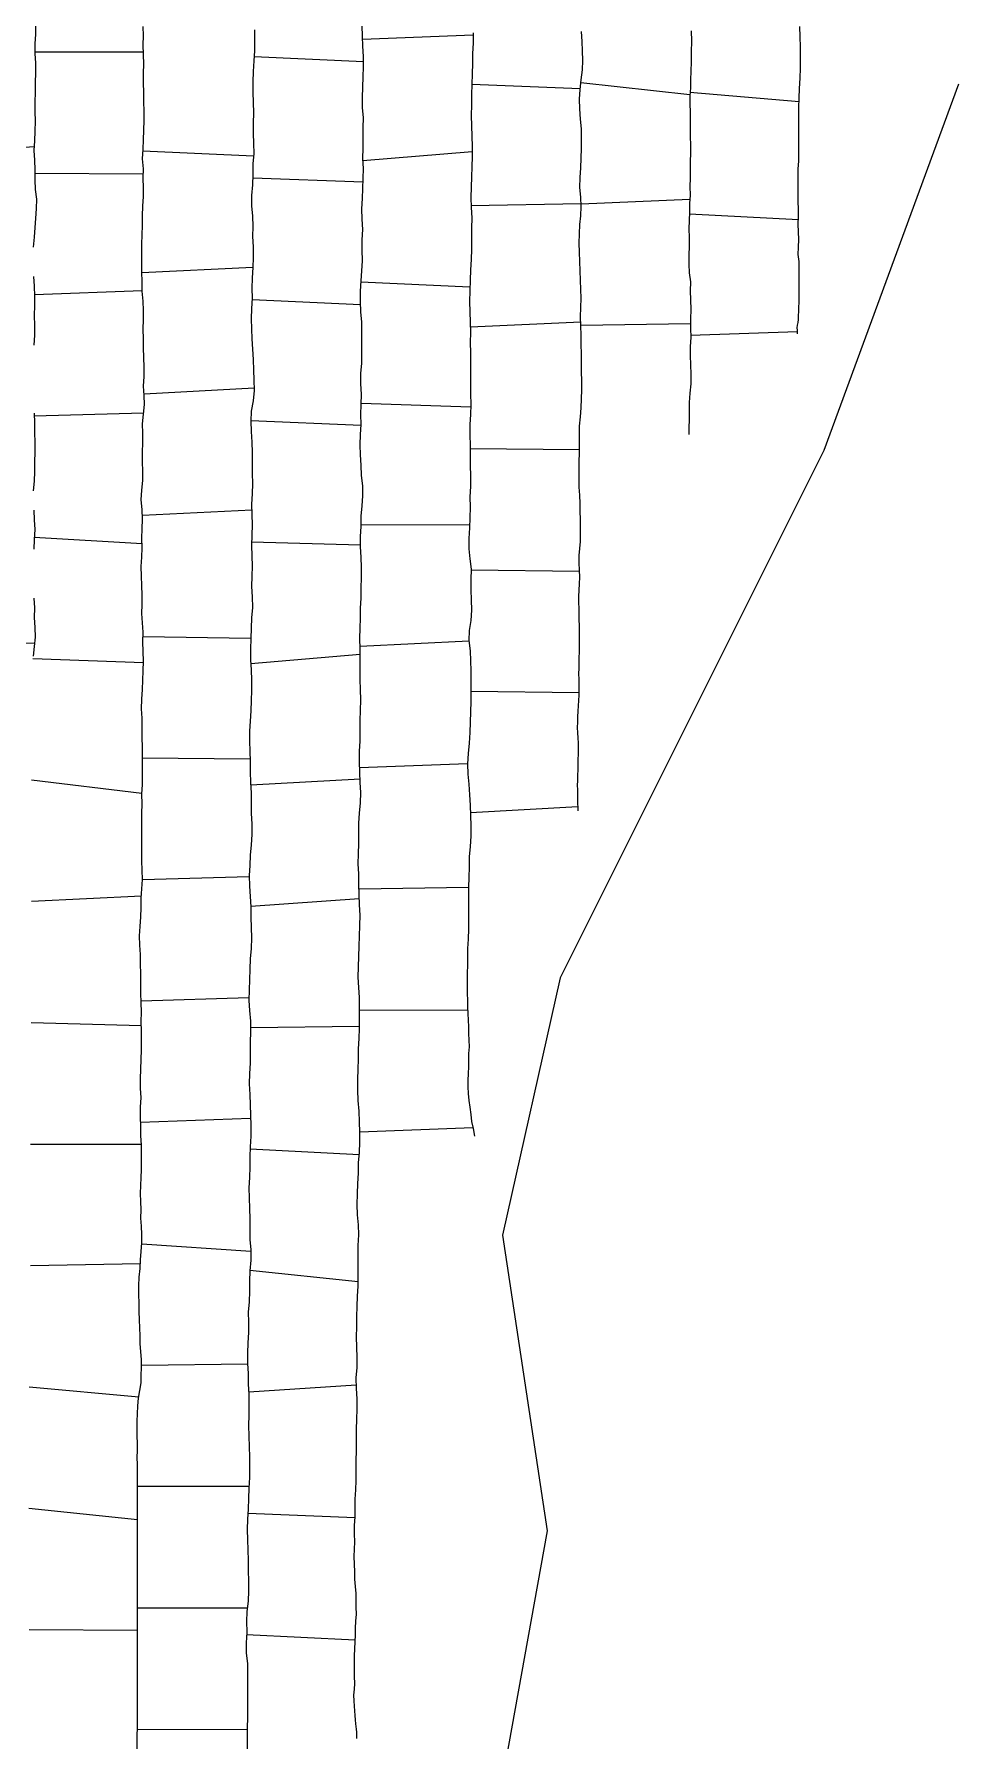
# Model space of a CAD drawing. Extents: x 703186 to 703989, y 1560402 to 1561368.
# Drawn here: x 703455.9 to 703493.7, y 1560793.9 to 1560864.2 of the extents above; entities that cross this region are included whole.
import ezdxf

# ---------------------------------------------------------------- set-up
doc = ezdxf.new("R2010")
doc.units = 0
for name, color, linetype in [('10124_2002_REAL', 30, 'Continuous'), ('AGROCAD PLL', 7, 'Continuous'), ('PANTE_2002', 7, 'Continuous')]:
    doc.layers.add(name, color=color, linetype=linetype)

msp = doc.modelspace()

# ---------------------------------------------------------------- linework, layer by layer
at = {"layer": '10124_2002_REAL'}
for points in [[(703455.9645, 1560864.5655), (703455.9683, 1560864.1531), (703455.9384, 1560863.7509), (703455.9381, 1560863.3637), (703455.9596, 1560862.9588), (703455.9608, 1560862.5597), (703455.9531, 1560862.1611), (703455.9514, 1560861.7663), (703455.9371, 1560861.359), (703455.9404, 1560860.9694), (703455.9517, 1560860.57), (703455.9312, 1560860.1648), (703455.9258, 1560859.761), (703455.8994, 1560859.3679), (703455.9254, 1560858.97), (703455.9328, 1560858.5723), (703455.9303, 1560858.1664), (703455.9445, 1560857.762), (703456.0034, 1560857.3689), (703455.9891, 1560856.9751), (703455.9657, 1560856.5707), (703455.9407, 1560856.2009), (703455.9134, 1560855.7995), (703455.8707, 1560855.3931)], [(703460.1302, 1560761.3407), (703460.1637, 1560805.3044), (703460.142, 1560805.5907), (703460.162, 1560805.8818), (703460.1634, 1560806.1756), (703460.1424, 1560806.4749), (703460.1423, 1560806.7846), (703460.1512, 1560807.0849), (703460.1612, 1560807.3952), (703460.1804, 1560807.7126), (703460.2056, 1560808.0304), (703460.2648, 1560808.351), (703460.3194, 1560808.6602), (703460.3165, 1560808.9693), (703460.3233, 1560809.2942), (703460.3201, 1560809.6179), (703460.3008, 1560809.9436), (703460.2684, 1560810.2792), (703460.27, 1560810.601), (703460.259, 1560810.9293), (703460.2391, 1560811.2618), (703460.2373, 1560811.5979), (703460.2303, 1560811.9421), (703460.2173, 1560812.3013), (703460.2183, 1560812.6562), (703460.2358, 1560813.0135), (703460.2672, 1560813.3699), (703460.2893, 1560813.7216), (703460.3159, 1560814.074), (703460.3398, 1560814.4209), (703460.3446, 1560814.7647), (703460.3216, 1560815.1044), (703460.3058, 1560815.4436), (703460.3079, 1560815.7782), (703460.2979, 1560816.1203), (703460.2898, 1560816.4518), (703460.2987, 1560816.7798), (703460.3146, 1560817.1074), (703460.3253, 1560817.4303), (703460.322, 1560817.7498), (703460.3207, 1560818.0917), (703460.3252, 1560818.4512), (703460.3039, 1560818.8215), (703460.2944, 1560819.2135), (703460.2789, 1560819.6145), (703460.2878, 1560820.011), (703460.3079, 1560820.399), (703460.2899, 1560820.7789), (703460.2807, 1560821.1686), (703460.2961, 1560821.5662), (703460.3124, 1560821.9662), (703460.329, 1560822.359), (703460.3249, 1560822.7422), (703460.328, 1560823.138), (703460.3183, 1560823.5272), (703460.321, 1560823.9207), (703460.3143, 1560824.3172), (703460.3029, 1560824.698), (703460.2957, 1560825.0929), (703460.2946, 1560825.4997), (703460.2901, 1560825.8949), (703460.2853, 1560826.2851), (703460.2592, 1560826.6677), (703460.24, 1560827.056), (703460.2689, 1560827.4392), (703460.304, 1560827.8318), (703460.3071, 1560828.2096), (703460.3157, 1560828.5991), (703460.3399, 1560828.9898), (703460.3641, 1560829.3716), (703460.3536, 1560829.7562), (703460.3356, 1560830.1442), (703460.3422, 1560830.5262), (703460.3444, 1560830.919), (703460.3414, 1560831.3042), (703460.3335, 1560831.6917), (703460.3454, 1560832.0901), (703460.3496, 1560832.4825), (703460.3436, 1560832.8825), (703460.3697, 1560833.2765), (703460.3709, 1560833.6561), (703460.3701, 1560834.0551), (703460.3734, 1560834.4398), (703460.3681, 1560834.8229), (703460.3507, 1560835.2172), (703460.3552, 1560835.6143), (703460.3512, 1560836.0062), (703460.3301, 1560836.4004), (703460.3433, 1560836.7991), (703460.3675, 1560837.1888), (703460.3778, 1560837.5698), (703460.3918, 1560837.962), (703460.4051, 1560838.3623), (703460.3884, 1560838.7595), (703460.3851, 1560839.1586), (703460.391, 1560839.5498), (703460.3613, 1560839.9377), (703460.3362, 1560840.3186), (703460.3479, 1560840.6928), (703460.3498, 1560841.0776), (703460.3453, 1560841.469), (703460.3219, 1560841.8602), (703460.3082, 1560842.248), (703460.3389, 1560842.6385), (703460.3512, 1560843.0251), (703460.3426, 1560843.4192), (703460.3576, 1560843.8067), (703460.3686, 1560844.2034), (703460.3501, 1560844.5962), (703460.3138, 1560844.9984), (703460.3371, 1560845.3961), (703460.3861, 1560845.7902), (703460.3766, 1560846.1717), (703460.3632, 1560846.5624), (703460.3745, 1560846.9506), (703460.3861, 1560847.3451), (703460.3859, 1560847.7401), (703460.3714, 1560848.1272), (703460.4079, 1560848.5182), (703460.4565, 1560848.9139), (703460.4362, 1560849.2924), (703460.4148, 1560849.6761), (703460.4311, 1560850.0674), (703460.4372, 1560850.4572), (703460.4241, 1560850.8502), (703460.4153, 1560851.2436), (703460.4037, 1560851.6247), (703460.3935, 1560852.017), (703460.41, 1560852.4192), (703460.4087, 1560852.783), (703460.3925, 1560853.1697), (703460.3574, 1560853.5771), (703460.3523, 1560853.9743), (703460.3339, 1560854.3656), (703460.3397, 1560854.7523), (703460.3464, 1560855.1333), (703460.3386, 1560855.5172), (703460.3527, 1560855.8978), (703460.3707, 1560856.2862), (703460.3676, 1560856.682), (703460.3775, 1560857.0826), (703460.4041, 1560857.4753), (703460.4079, 1560857.8357), (703460.4004, 1560858.2291), (703460.4023, 1560858.6159), (703460.3735, 1560859.0189), (703460.3908, 1560859.4191), (703460.4104, 1560859.8086), (703460.4236, 1560860.21), (703460.44, 1560860.6069), (703460.4366, 1560860.99), (703460.421, 1560861.3723), (703460.4235, 1560861.7546), (703460.4147, 1560862.1525), (703460.4081, 1560862.5491), (703460.4189, 1560862.9233), (703460.4027, 1560863.3169), (703460.3988, 1560863.7097), (703460.4048, 1560864.09), (703460.3992, 1560864.4728)], [(703464.9773, 1560864.3255), (703464.976, 1560863.8946), (703464.9719, 1560863.4739), (703464.9526, 1560863.0517), (703464.9263, 1560862.6198), (703464.9039, 1560862.1942), (703464.9132, 1560861.7716), (703464.9284, 1560861.3478), (703464.9334, 1560860.9199), (703464.9179, 1560860.4965), (703464.918, 1560860.0806), (703464.9423, 1560859.6591), (703464.9451, 1560859.2404), (703464.9159, 1560858.8181), (703464.9091, 1560858.3825), (703464.8939, 1560857.9544), (703464.8484, 1560857.5171), (703464.8546, 1560857.0863), (703464.8899, 1560856.6722), (703464.9035, 1560856.2452), (703464.9021, 1560855.8288), (703464.9175, 1560855.4008), (703464.9287, 1560854.9713), (703464.9063, 1560854.5466), (703464.8831, 1560854.1215), (703464.8698, 1560853.6889), (703464.8807, 1560853.2883), (703464.8608, 1560852.8599), (703464.8383, 1560852.4428), (703464.8593, 1560852.0337), (703464.8743, 1560851.6174), (703464.9002, 1560851.1994), (703464.9229, 1560850.7627), (703464.9392, 1560850.3317), (703464.9517, 1560849.9286), (703464.9629, 1560849.4888), (703464.9201, 1560849.0731), (703464.841, 1560848.6475), (703464.8239, 1560848.2286), (703464.8364, 1560847.8008), (703464.8622, 1560847.3721), (703464.8816, 1560846.9471), (703464.8844, 1560846.5167), (703464.8835, 1560846.078), (703464.8933, 1560845.6596), (703464.8765, 1560845.2389), (703464.8518, 1560844.8159), (703464.8729, 1560844.3954), (703464.8888, 1560843.9678), (703464.8674, 1560843.5415), (703464.856, 1560843.1165), (703464.8623, 1560842.6887), (703464.876, 1560842.2647), (703464.8726, 1560841.8506), (703464.8588, 1560841.4265), (703464.885, 1560840.9997), (703464.8996, 1560840.5633), (703464.8519, 1560840.1407), (703464.839, 1560839.7157), (703464.8237, 1560839.2827), (703464.8122, 1560838.8531), (703464.8113, 1560838.4117), (703464.8453, 1560838.003), (703464.8538, 1560837.5736), (703464.8532, 1560837.1469), (703464.8428, 1560836.7352), (703464.8322, 1560836.3107), (703464.7983, 1560835.886), (703464.7733, 1560835.4709), (703464.7775, 1560835.0611), (703464.7864, 1560834.6538), (703464.7938, 1560834.2305), (703464.7957, 1560833.805), (703464.8205, 1560833.3649), (703464.8441, 1560832.935), (703464.8455, 1560832.5057), (703464.8429, 1560832.0857), (703464.8683, 1560831.6587), (703464.8689, 1560831.229), (703464.8412, 1560830.8026), (703464.8052, 1560830.375), (703464.7855, 1560829.954), (703464.7635, 1560829.5319), (703464.7708, 1560829.0954), (703464.7985, 1560828.6799), (703464.8295, 1560828.2446), (703464.8306, 1560827.8179), (703464.8399, 1560827.4007), (703464.8586, 1560826.9681), (703464.8399, 1560826.5408), (703464.7942, 1560826.1134), (703464.7902, 1560825.6799), (703464.7693, 1560825.2516), (703464.7529, 1560824.8303), (703464.7496, 1560824.4016), (703464.774, 1560823.9774), (703464.8079, 1560823.5409), (703464.8138, 1560823.0992), (703464.7971, 1560822.6737), (703464.7947, 1560822.245), (703464.7973, 1560821.8233), (703464.7729, 1560821.3853), (703464.7592, 1560820.9619), (703464.7824, 1560820.5306), (703464.7992, 1560820.1029), (703464.8104, 1560819.6748), (703464.8214, 1560819.2484), (703464.8255, 1560818.816), (703464.8015, 1560818.3792), (703464.7803, 1560817.9576), (703464.7813, 1560817.5475), (703464.769, 1560817.1115), (703464.7478, 1560816.693), (703464.7546, 1560816.2763), (703464.7782, 1560815.8416), (703464.7921, 1560815.4125), (703464.7843, 1560814.9911), (703464.7811, 1560814.5676), (703464.8273, 1560814.1424), (703464.8344, 1560813.7112), (703464.7894, 1560813.2776), (703464.7737, 1560812.849), (703464.7743, 1560812.4302), (703464.756, 1560812.0006), (703464.7171, 1560811.5761), (703464.7268, 1560811.1626), (703464.7377, 1560810.7345), (703464.7081, 1560810.3094), (703464.6911, 1560809.8846), (703464.697, 1560809.462), (703464.7185, 1560809.0431), (703464.7209, 1560808.6126), (703464.7471, 1560808.1933), (703464.7427, 1560807.7651), (703464.7396, 1560807.329), (703464.7307, 1560806.9024), (703464.741, 1560806.4747), (703464.7577, 1560806.0363), (703464.7704, 1560805.6152), (703464.7786, 1560805.1894), (703464.7708, 1560804.7663), (703464.748, 1560804.3332), (703464.7348, 1560803.9005), (703464.7131, 1560803.4723), (703464.6963, 1560803.0516), (703464.6808, 1560802.6332), (703464.6844, 1560802.2073), (703464.6995, 1560801.7867), (703464.7137, 1560801.3594), (703464.7239, 1560800.9319), (703464.7326, 1560800.5158), (703464.7284, 1560800.1003), (703464.7131, 1560799.6837), (703464.6666, 1560799.2563), (703464.6558, 1560798.8407), (703464.6607, 1560798.4088), (703464.6402, 1560797.972), (703464.6358, 1560797.546), (703464.6859, 1560797.1146), (703464.6115, 1560767.9603)], [(703469.1905, 1560794.0246), (703469.191, 1560794.0759), (703469.1896, 1560794.1434), (703469.1869, 1560794.2096), (703469.1852, 1560794.2964), (703469.1747, 1560794.4174), (703469.1605, 1560794.5249), (703469.1493, 1560794.6397), (703469.141, 1560794.8001), (703469.1181, 1560794.9768), (703469.1116, 1560795.1674), (703469.0976, 1560795.3665), (703469.0808, 1560795.5817), (703469.0749, 1560795.8176), (703469.0887, 1560796.0639), (703469.1109, 1560796.3004), (703469.1012, 1560796.5774), (703469.102, 1560796.8511), (703469.0999, 1560797.1366), (703469.0921, 1560797.4276), (703469.109, 1560797.7184), (703469.1223, 1560798.0066), (703469.1347, 1560798.291), (703469.1356, 1560798.5729), (703469.1479, 1560798.857), (703469.1731, 1560799.145), (703469.1638, 1560799.4322), (703469.1621, 1560799.7124), (703469.1595, 1560800.0006), (703469.135, 1560800.2913), (703469.1034, 1560800.5826), (703469.1033, 1560800.8848), (703469.0975, 1560801.203), (703469.0819, 1560801.5216), (703469.0919, 1560801.8217), (703469.1111, 1560802.1242), (703469.0967, 1560802.4521), (703469.1012, 1560802.7906), (703469.1261, 1560803.1454), (703469.1189, 1560803.5048), (703469.1264, 1560803.8768), (703469.1557, 1560804.258), (703469.1701, 1560804.6435), (703469.158, 1560805.0398), (703469.1684, 1560805.453), (703469.18, 1560805.8845), (703469.184, 1560806.3039), (703469.1806, 1560806.7403), (703469.1865, 1560807.1684), (703469.2062, 1560807.5866), (703469.2015, 1560808.0111), (703469.171, 1560808.4377), (703469.1579, 1560808.8662), (703469.2018, 1560809.2949), (703469.2065, 1560809.7131), (703469.1863, 1560810.1333), (703469.1719, 1560810.5555), (703469.1938, 1560810.968), (703469.1963, 1560811.3926), (703469.199, 1560811.81), (703469.2169, 1560812.2324), (703469.2434, 1560812.6441), (703469.2456, 1560813.0639), (703469.2529, 1560813.487), (703469.2525, 1560813.8985), (703469.252, 1560814.3158), (703469.2802, 1560814.7468), (703469.2654, 1560815.1678), (703469.2193, 1560815.5825), (703469.2097, 1560816.0022), (703469.2178, 1560816.4342), (703469.2349, 1560816.8639), (703469.2563, 1560817.2913), (703469.2639, 1560817.7101), (703469.2991, 1560818.138), (703469.3115, 1560818.5629), (703469.312, 1560818.9805), (703469.2963, 1560819.4061), (703469.2818, 1560819.8424), (703469.2443, 1560820.2768), (703469.227, 1560820.7092), (703469.2349, 1560821.1417), (703469.2443, 1560821.5693), (703469.2557, 1560821.9848), (703469.2665, 1560822.4002), (703469.286, 1560822.8271), (703469.302, 1560823.2496), (703469.3023, 1560823.6676), (703469.3003, 1560824.0942), (703469.3076, 1560824.52), (703469.2754, 1560824.9247), (703469.2443, 1560825.3522), (703469.263, 1560825.7839), (703469.2688, 1560826.2095), (703469.2848, 1560826.6361), (703469.3024, 1560827.0484), (703469.3187, 1560827.4839), (703469.3227, 1560827.9109), (703469.302, 1560828.3282), (703469.2853, 1560828.7579), (703469.2781, 1560829.178), (703469.2694, 1560829.6004), (703469.2446, 1560830.0217), (703469.2652, 1560830.4349), (703469.2714, 1560830.8554), (703469.2746, 1560831.2797), (703469.2775, 1560831.6971), (703469.3053, 1560832.1079), (703469.3442, 1560832.5314), (703469.3509, 1560832.9477), (703469.3343, 1560833.3585), (703469.313, 1560833.7854), (703469.2976, 1560834.2156), (703469.3027, 1560834.6467), (703469.3249, 1560835.0681), (703469.3351, 1560835.4929), (703469.3338, 1560835.9154), (703469.3437, 1560836.3318), (703469.3571, 1560836.7601), (703469.3409, 1560837.186), (703469.3319, 1560837.6084), (703469.3244, 1560838.0301), (703469.33, 1560838.4394), (703469.3326, 1560838.8607), (703469.3121, 1560839.2862), (703469.3318, 1560839.7088), (703469.339, 1560840.121), (703469.3428, 1560840.5328), (703469.3669, 1560840.9523), (703469.3715, 1560841.3676), (703469.39, 1560841.7861), (703469.3823, 1560842.2153), (703469.3732, 1560842.6288), (703469.342, 1560843.0645), (703469.3434, 1560843.4855), (703469.3637, 1560843.8917), (703469.3648, 1560844.3262), (703469.4165, 1560844.7411), (703469.438, 1560845.1618), (703469.4336, 1560845.5768), (703469.3894, 1560845.9961), (703469.3673, 1560846.4201), (703469.3463, 1560846.8395), (703469.3349, 1560847.2585), (703469.3451, 1560847.6758), (703469.368, 1560848.0909), (703469.3567, 1560848.5048), (703469.3673, 1560848.9228), (703469.3807, 1560849.3408), (703469.3538, 1560849.7732), (703469.3627, 1560850.1947), (703469.3987, 1560850.6129), (703469.3965, 1560851.0393), (703469.3947, 1560851.4541), (703469.4025, 1560851.8767), (703469.3948, 1560852.3035), (703469.3538, 1560852.7268), (703469.3417, 1560853.1534), (703469.3454, 1560853.5748), (703469.3646, 1560854.0011), (703469.3967, 1560854.4219), (703469.419, 1560854.8335), (703469.4076, 1560855.2738), (703469.4157, 1560855.694), (703469.4399, 1560856.1111), (703469.4173, 1560856.5468), (703469.4029, 1560856.9738), (703469.4215, 1560857.3893), (703469.4384, 1560857.8025), (703469.4573, 1560858.2092), (703469.469, 1560858.632), (703469.435, 1560859.0438), (703469.4586, 1560859.4685), (703469.4572, 1560859.8882), (703469.4553, 1560860.3088), (703469.4652, 1560860.7085), (703469.4298, 1560861.1323), (703469.4185, 1560861.5503), (703469.4401, 1560861.9779), (703469.4571, 1560862.4015), (703469.4602, 1560862.8112), (703469.4625, 1560863.2326), (703469.435, 1560863.6577), (703469.419, 1560864.0774), (703469.4161, 1560864.4959)], [(703473.9865, 1560864.2075), (703473.975, 1560863.7797), (703473.9563, 1560863.3551), (703473.9563, 1560862.9414), (703473.937, 1560862.5165), (703473.9194, 1560862.0881), (703473.9174, 1560861.6683), (703473.9183, 1560861.2395), (703473.8975, 1560860.8094), (703473.9164, 1560860.383), (703473.9223, 1560859.9569), (703473.9369, 1560859.5364), (703473.9391, 1560859.1137), (703473.9197, 1560858.6949), (703473.9106, 1560858.2775), (703473.8962, 1560857.8548), (703473.8845, 1560857.4333), (703473.8927, 1560857.0198), (703473.9221, 1560856.5927), (703473.9155, 1560856.1677), (703473.9114, 1560855.7433), (703473.918, 1560855.307), (703473.8927, 1560854.8839), (703473.8774, 1560854.4582), (703473.8528, 1560854.0286), (703473.8428, 1560853.5913), (703473.8318, 1560853.1555), (703473.8419, 1560852.7324), (703473.8579, 1560852.3043), (703473.877, 1560851.8828), (703473.856, 1560851.4644), (703473.8682, 1560851.0377), (703473.8729, 1560850.6103), (703473.8752, 1560850.1861), (703473.8697, 1560849.7672), (703473.8707, 1560849.3543), (703473.8856, 1560848.9234), (703473.8749, 1560848.5067), (703473.8389, 1560848.0885), (703473.8475, 1560847.6642), (703473.8615, 1560847.2364), (703473.8574, 1560846.8211), (703473.8555, 1560846.4026), (703473.8679, 1560845.9762), (703473.8643, 1560845.5364), (703473.8481, 1560845.1178), (703473.8549, 1560844.6883), (703473.8477, 1560844.2578), (703473.8294, 1560843.8426), (703473.8061, 1560843.4094), (703473.803, 1560842.9824), (703473.8468, 1560842.5649), (703473.8925, 1560842.14), (703473.8874, 1560841.7176), (703473.8801, 1560841.2972), (703473.8945, 1560840.8815), (703473.9062, 1560840.4594), (703473.8853, 1560840.031), (703473.8134, 1560839.6203), (703473.8003, 1560839.2099), (703473.851, 1560838.7839), (703473.8776, 1560838.3645), (703473.8795, 1560837.9518), (703473.884, 1560837.5366), (703473.8789, 1560837.1129), (703473.8786, 1560836.7014), (703473.8744, 1560836.2769), (703473.8567, 1560835.8485), (703473.8379, 1560835.415), (703473.8161, 1560834.9827), (703473.7782, 1560834.5604), (703473.7427, 1560834.1346), (703473.7654, 1560833.7082), (703473.8002, 1560833.2898), (703473.8316, 1560832.8514), (703473.8508, 1560832.4317), (703473.8738, 1560832.0067), (703473.8801, 1560831.5746), (703473.8803, 1560831.1525), (703473.8527, 1560830.7303), (703473.8178, 1560830.3062), (703473.8134, 1560829.8809), (703473.8051, 1560829.4648), (703473.7946, 1560829.0444), (703473.7899, 1560828.6234), (703473.7872, 1560828.196), (703473.789, 1560827.7671), (703473.7918, 1560827.3402), (703473.7759, 1560826.917), (703473.7515, 1560826.5277), (703473.751, 1560826.1624), (703473.7485, 1560825.8476), (703473.7273, 1560825.5232), (703473.734, 1560825.2381), (703473.7312, 1560824.961), (703473.7348, 1560824.6856), (703473.747, 1560824.4114), (703473.7532, 1560824.1345), (703473.7606, 1560823.8586), (703473.7794, 1560823.5912), (703473.7822, 1560823.3112), (703473.79, 1560823.0324), (703473.8061, 1560822.7616), (703473.8128, 1560822.4854), (703473.789, 1560822.2081), (703473.7823, 1560821.94), (703473.7822, 1560821.6651), (703473.7715, 1560821.3925), (703473.7614, 1560821.1076), (703473.7602, 1560820.8368), (703473.7698, 1560820.5667), (703473.7965, 1560820.2846), (703473.8393, 1560820.0006), (703473.8832, 1560819.7002), (703473.9113, 1560819.4146), (703473.9744, 1560819.1318), (703474.0295, 1560818.8181)], [(703478.3007, 1560832.1946), (703478.2997, 1560832.2356), (703478.299, 1560832.2774), (703478.2968, 1560832.3659), (703478.2923, 1560832.4732), (703478.2869, 1560832.5555), (703478.2875, 1560832.6488), (703478.2855, 1560832.7783), (703478.2857, 1560832.9288), (703478.288, 1560833.076), (703478.2826, 1560833.2451), (703478.2852, 1560833.4501), (703478.2906, 1560833.6631), (703478.3017, 1560833.8852), (703478.3092, 1560834.1073), (703478.3087, 1560834.3143), (703478.312, 1560834.534), (703478.3238, 1560834.7542), (703478.3203, 1560834.9766), (703478.3059, 1560835.1968), (703478.293, 1560835.4112), (703478.2825, 1560835.627), (703478.286, 1560835.8482), (703478.295, 1560836.0715), (703478.3043, 1560836.2942), (703478.3183, 1560836.5153), (703478.3323, 1560836.7382), (703478.3381, 1560836.9627), (703478.3504, 1560837.1829), (703478.3468, 1560837.3993), (703478.3425, 1560837.6173), (703478.3353, 1560837.8394), (703478.3392, 1560838.0651), (703478.3484, 1560838.2811), (703478.3434, 1560838.5035), (703478.3547, 1560838.7283), (703478.3531, 1560838.9521), (703478.3534, 1560839.1748), (703478.3555, 1560839.3926), (703478.3609, 1560839.6081), (703478.3595, 1560839.8254), (703478.3452, 1560840.0502), (703478.3414, 1560840.2759), (703478.3421, 1560840.5205), (703478.3335, 1560840.7679), (703478.3359, 1560841.0163), (703478.345, 1560841.2744), (703478.3644, 1560841.5358), (703478.3672, 1560841.8091), (703478.3526, 1560842.1023), (703478.3481, 1560842.4043), (703478.3469, 1560842.7045), (703478.3776, 1560842.9874), (703478.3994, 1560843.2859), (703478.4031, 1560843.5876), (703478.3952, 1560843.8917), (703478.3951, 1560844.2013), (703478.3884, 1560844.512), (703478.3799, 1560844.8385), (703478.3735, 1560845.1807), (703478.3487, 1560845.5119), (703478.345, 1560845.8544), (703478.3396, 1560846.2046), (703478.3482, 1560846.5639), (703478.3518, 1560846.9319), (703478.3563, 1560847.2959), (703478.3601, 1560847.6583), (703478.3626, 1560848.0214), (703478.3977, 1560848.4024), (703478.4218, 1560848.7734), (703478.4418, 1560849.1456), (703478.4515, 1560849.5216), (703478.4554, 1560849.8895), (703478.4438, 1560850.2543), (703478.4413, 1560850.6192), (703478.4342, 1560851.0038), (703478.4217, 1560851.3867), (703478.4307, 1560851.7685), (703478.4121, 1560852.1488), (703478.4062, 1560852.5219), (703478.4194, 1560852.9044), (703478.431, 1560853.2849), (703478.4131, 1560853.6548), (703478.4042, 1560854.033), (703478.3833, 1560854.4129), (703478.3745, 1560854.8026), (703478.3538, 1560855.1791), (703478.3387, 1560855.5591), (703478.3595, 1560855.9397), (703478.3765, 1560856.3199), (703478.4112, 1560856.6818), (703478.4307, 1560857.0663), (703478.4148, 1560857.4464), (703478.3769, 1560857.8451), (703478.3905, 1560858.2522), (703478.4108, 1560858.6519), (703478.4335, 1560859.0492), (703478.4415, 1560859.4515), (703478.4462, 1560859.8593), (703478.4409, 1560860.2616), (703478.4039, 1560860.6537), (703478.3686, 1560861.0777), (703478.3621, 1560861.4812), (703478.3831, 1560861.8752), (703478.4273, 1560862.2775), (703478.4807, 1560862.6844), (703478.4942, 1560863.0706), (703478.4777, 1560863.462), (703478.4723, 1560863.8568), (703478.4372, 1560864.2571)], [(703482.9579, 1560864.2939), (703482.9669, 1560863.8714), (703482.9619, 1560863.4311), (703482.955, 1560863.0216), (703482.9426, 1560862.6276), (703482.9349, 1560862.2721), (703482.9227, 1560861.9428), (703482.8943, 1560861.6097), (703482.9047, 1560861.2811), (703482.9197, 1560860.9442), (703482.911, 1560860.6024), (703482.9126, 1560860.2653), (703482.9083, 1560859.9294), (703482.928, 1560859.5947), (703482.9251, 1560859.2524), (703482.9157, 1560858.919), (703482.9135, 1560858.5769), (703482.9124, 1560858.2336), (703482.9061, 1560857.8876), (703482.9125, 1560857.5348), (703482.8913, 1560857.1829), (703482.8862, 1560856.8348), (703482.8679, 1560856.4887), (703482.8528, 1560856.1457), (703482.8684, 1560855.7901), (703482.8764, 1560855.4352), (703482.8576, 1560855.0631), (703482.8552, 1560854.6966), (703482.871, 1560854.331), (703482.9214, 1560853.9646), (703482.9188, 1560853.5952), (703482.9304, 1560853.2221), (703482.9433, 1560852.8255), (703482.9308, 1560852.4455), (703482.9252, 1560852.0616), (703482.9378, 1560851.6774), (703482.9212, 1560851.2985), (703482.9084, 1560850.9308), (703482.9257, 1560850.5439), (703482.9465, 1560850.1584), (703482.9366, 1560849.7673), (703482.9037, 1560849.3839), (703482.8767, 1560848.9964), (703482.8737, 1560848.6297), (703482.8783, 1560848.2811), (703482.8538, 1560847.9654), (703482.8578, 1560847.6845)], [(703487.3355, 1560851.8308), (703487.3305, 1560851.893), (703487.3277, 1560851.9793), (703487.3242, 1560852.0777), (703487.333, 1560852.1865), (703487.3564, 1560852.2867), (703487.3716, 1560852.4171), (703487.375, 1560852.5809), (703487.3829, 1560852.7467), (703487.3876, 1560852.917), (703487.4026, 1560853.1106), (703487.4021, 1560853.3255), (703487.3994, 1560853.5527), (703487.3983, 1560853.7762), (703487.4069, 1560854.0155), (703487.4022, 1560854.2645), (703487.4052, 1560854.532), (703487.3977, 1560854.8027), (703487.3657, 1560855.0929), (703487.3709, 1560855.3928), (703487.384, 1560855.7014), (703487.3782, 1560856.0148), (703487.3655, 1560856.337), (703487.3749, 1560856.65), (703487.3705, 1560856.9597), (703487.3625, 1560857.2632), (703487.3659, 1560857.5771), (703487.3608, 1560857.9082), (703487.357, 1560858.2495), (703487.3644, 1560858.5959), (703487.3858, 1560858.9394), (703487.3894, 1560859.2782), (703487.3879, 1560859.6299), (703487.3867, 1560860.0055), (703487.3926, 1560860.3794), (703487.3869, 1560860.7567), (703487.3936, 1560861.1358), (703487.4028, 1560861.5219), (703487.4198, 1560861.9241), (703487.441, 1560862.34), (703487.4512, 1560862.7602), (703487.4533, 1560863.1913), (703487.455, 1560863.6287), (703487.4433, 1560864.0499), (703487.4318, 1560864.4728)], [(703455.8776, 1560854.1825), (703455.9073, 1560853.7803), (703455.9222, 1560853.3801), (703455.9203, 1560852.984), (703455.9065, 1560852.5755), (703455.9284, 1560852.1723), (703455.9212, 1560851.7756), (703455.8903, 1560851.3613)], [(703455.9049, 1560848.5599), (703455.9151, 1560848.1657), (703455.9171, 1560847.7611), (703455.9294, 1560847.354), (703455.94, 1560846.9589), (703455.9215, 1560846.5595), (703455.9163, 1560846.1625), (703455.9106, 1560845.7688), (703455.8658, 1560845.365)], [(703455.8965, 1560844.5711), (703455.9142, 1560844.174), (703455.9328, 1560843.7729), (703455.9093, 1560843.3663), (703455.8941, 1560842.9655)], [(703455.8942, 1560840.9549), (703455.9165, 1560840.5549), (703455.91, 1560840.15), (703455.9347, 1560839.7459), (703455.9503, 1560839.3396), (703455.9072, 1560838.9613), (703455.8627, 1560838.5616)]]:
    msp.add_lwpolyline(points, dxfattribs=at)
at = {"layer": 'AGROCAD PLL', "color": 1, "true_color": 0xff0000}
for points in [[(703469.4238, 1560863.9508), (703473.9843, 1560864.1247)], [(703451.354, 1560859.2192), (703455.9104, 1560859.5321)], [(703460.3877, 1560859.3475), (703464.9389, 1560859.1507)], [(703464.9039, 1560858.2361), (703469.451, 1560858.0747)], [(703460.3346, 1560854.3508), (703464.9073, 1560854.5659)], [(703451.349, 1560839.2469), (703455.9224, 1560839.0944)], [(703455.7915, 1560833.4728), (703460.3461, 1560832.9196)], [(703469.3115, 1560818.9948), (703473.9666, 1560819.1665)], [(703455.7591, 1560818.4875), (703460.3233, 1560818.4841)], [(703460.163, 1560804.4104), (703464.7519, 1560804.4069)]]:
    msp.add_lwpolyline(points, dxfattribs=at)
at = {"layer": 'AGROCAD PLL', "color": 3, "true_color": 0x00ff00}
for points in [[(703455.9382, 1560863.4329), (703460.4016, 1560863.4294)], [(703464.9608, 1560863.232), (703469.4614, 1560863.0263)], [(703473.9199, 1560862.1001), (703478.3876, 1560861.9166)], [(703478.4149, 1560862.1648), (703482.8996, 1560861.672)], [(703482.9075, 1560861.7644), (703487.3995, 1560861.3815)], [(703469.4423, 1560858.9555), (703473.938, 1560859.3267)], [(703455.932, 1560858.4363), (703460.4013, 1560858.4088)], [(703473.8911, 1560857.1024), (703478.4254, 1560857.1923)], [(703478.4262, 1560857.1739), (703482.902, 1560857.3611)], [(703482.8826, 1560856.7673), (703487.3713, 1560856.5299)], [(703469.3628, 1560853.9616), (703473.8467, 1560853.7597)], [(703464.8786, 1560853.2425), (703469.3451, 1560853.035)], [(703473.8669, 1560852.1061), (703478.4095, 1560852.312)], [(703478.4116, 1560852.1796), (703482.928, 1560852.251)], [(703460.4327, 1560849.355), (703464.9599, 1560849.6075)], [(703455.9077, 1560848.4522), (703460.4141, 1560848.5688)], [(703469.3687, 1560848.967), (703473.883, 1560848.8223)], [(703464.825, 1560848.2562), (703469.3669, 1560848.0707)], [(703473.8602, 1560847.1094), (703478.3534, 1560847.065)], [(703460.3609, 1560844.3669), (703464.8637, 1560844.5789)], [(703469.3639, 1560843.9754), (703473.8348, 1560843.9641)], [(703464.8599, 1560843.2602), (703469.3423, 1560843.14)], [(703473.8922, 1560842.1158), (703478.3546, 1560842.0619)], [(703469.3269, 1560838.9793), (703473.8021, 1560839.1949)], [(703469.3269, 1560838.9793), (703473.7998, 1560839.1948)], [(703455.8592, 1560838.4677), (703460.403, 1560838.2988)], [(703464.8235, 1560838.2656), (703469.3312, 1560838.6406)], [(703473.8791, 1560837.1272), (703478.3443, 1560837.0734)], [(703464.8257, 1560833.27), (703469.3264, 1560833.5171)], [(703469.2814, 1560828.9863), (703473.7951, 1560829.0637)], [(703455.8046, 1560828.4804), (703460.3218, 1560828.6979)], [(703464.8272, 1560828.2767), (703469.2916, 1560828.5947)], [(703469.3008, 1560823.9911), (703473.7565, 1560824.012)], [(703455.7827, 1560823.4839), (703460.3224, 1560823.3612)], [(703464.8113, 1560823.2831), (703469.3021, 1560823.3431)], [(703460.2878, 1560819.3854), (703464.8134, 1560819.5603)], [(703464.7968, 1560818.2864), (703469.2927, 1560818.0603)], [(703460.3376, 1560814.3885), (703464.8283, 1560814.0791)], [(703455.7588, 1560813.4903), (703460.2805, 1560813.5808)], [(703464.791, 1560813.2933), (703469.2444, 1560812.8311)], [(703455.6961, 1560808.4952), (703460.2164, 1560808.0888)], [(703455.6868, 1560803.5067), (703460.162, 1560803.0396)], [(703460.1592, 1560799.4104), (703464.683, 1560799.407)], [(703455.6998, 1560798.5131), (703460.1585, 1560798.488)], [(703464.6559, 1560798.3056), (703469.1262, 1560798.0958)], [(703460.1554, 1560794.4104), (703464.679, 1560794.407)]]:
    msp.add_lwpolyline(points, dxfattribs=at)
at = {"layer": 'AGROCAD PLL', "color": 5, "true_color": 0x0000ff}
for points in [[(703455.9197, 1560853.4476), (703460.3569, 1560853.6128)], [(703482.9346, 1560851.7735), (703487.3297, 1560851.9176)], [(703455.9146, 1560843.458), (703460.3473, 1560843.2018)], [(703460.3883, 1560839.3721), (703464.8245, 1560839.3052)], [(703460.3728, 1560834.3751), (703464.7919, 1560834.3372)], [(703469.306, 1560833.9811), (703473.7431, 1560834.14)], [(703469.306, 1560833.9811), (703473.7424, 1560834.1399)], [(703473.8668, 1560832.1357), (703478.2966, 1560832.3755)], [(703473.8668, 1560832.1357), (703478.2964, 1560832.3755)], [(703460.364, 1560829.3769), (703464.7641, 1560829.4971)], [(703460.3123, 1560824.3829), (703464.7505, 1560824.5157)], [(703460.3223, 1560809.396), (703464.6982, 1560809.4393)], [(703464.7405, 1560808.2987), (703469.1668, 1560808.5753)], [(703464.7063, 1560803.3013), (703469.1247, 1560803.1248)]]:
    msp.add_lwpolyline(points, dxfattribs=at)
at = {"layer": 'PANTE_2002'}
msp.add_lwpolyline([(703493.9674, 1560862.1032), (703488.4112, 1560847.0219), (703477.5632, 1560825.3261), (703475.182, 1560814.7427), (703477.0341, 1560802.5719), (703474.1236, 1560786.4322), (703469.0966, 1560769.2343), (703469.0966, 1560757.0634), (703474.9174, 1560746.4801), (703489.4695, 1560736.9551), (703501.905, 1560731.6634)], dxfattribs=at)

doc.saveas('drawing.dxf')
